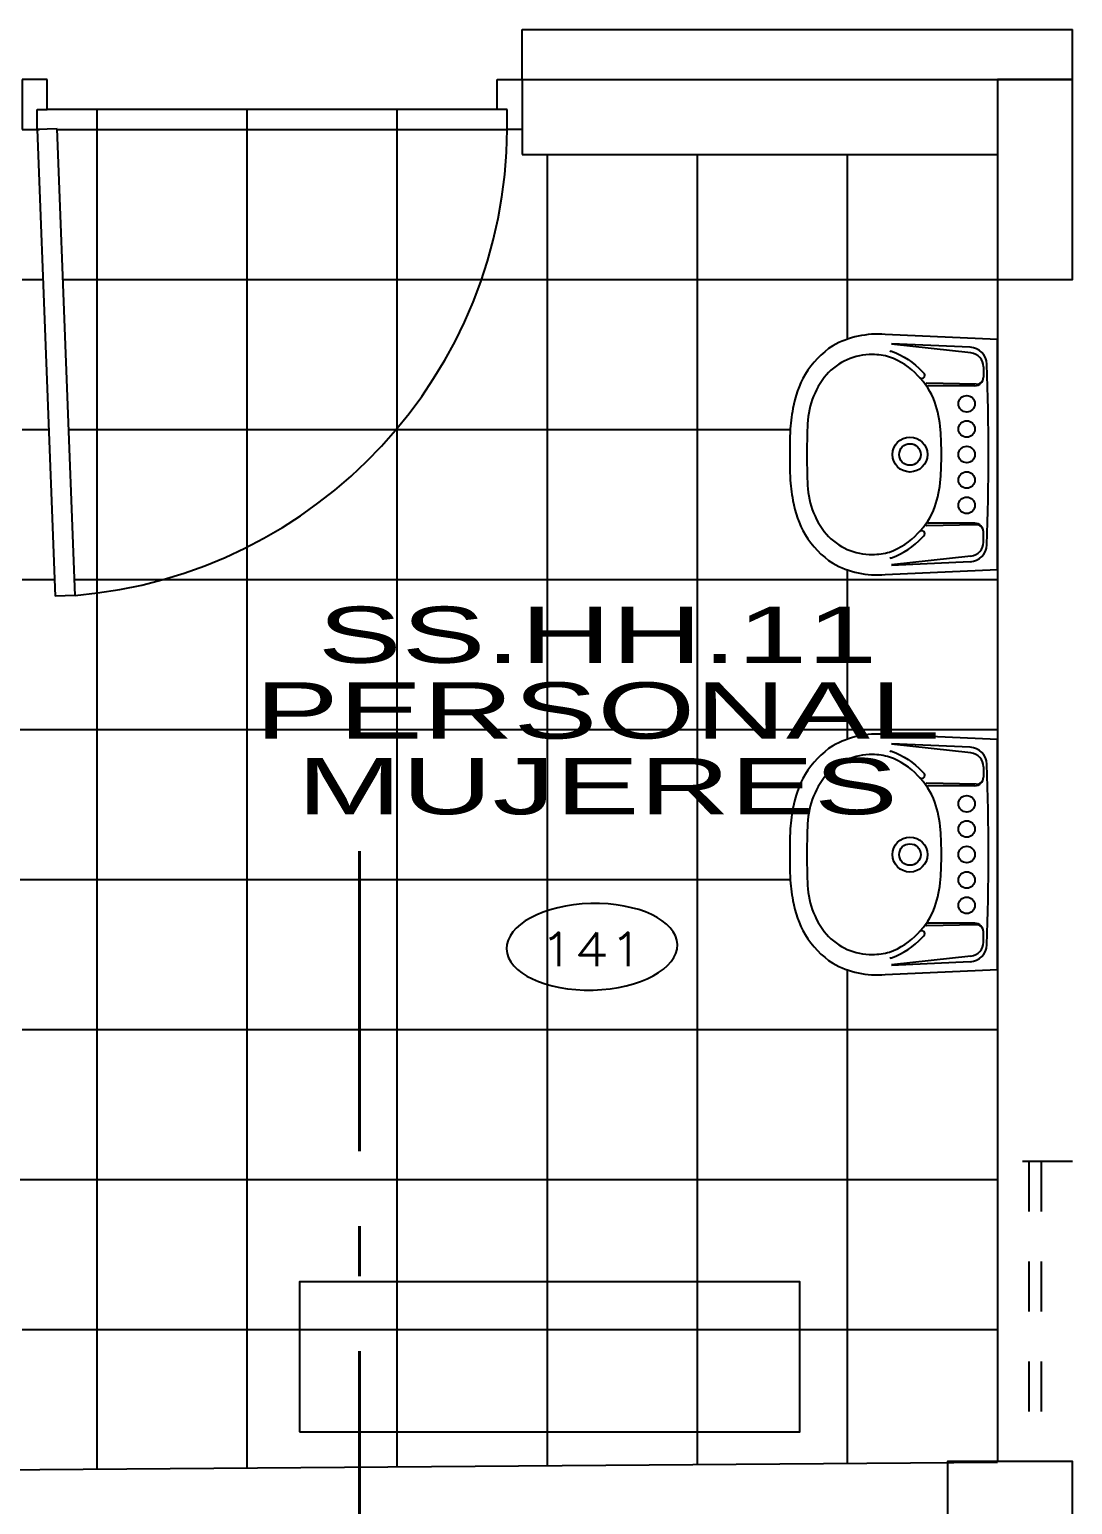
# Model space of a CAD drawing. Header units: millimetres. Extents: x 791 to 2661, y 209 to 602.
# Drawn here: x 1174.796 to 1176.881, y 473.229 to 476.179 of the extents above; entities that cross this region are included whole.
import ezdxf
from ezdxf.enums import TextEntityAlignment as Align

# ---------------------------------------------------------------- set-up
doc = ezdxf.new("R2010")
doc.units = ezdxf.units.MM
doc.header["$LTSCALE"] = 0.1
for name, pattern in [('ACAD_ISO10W100', [18, 12, -3, 0, -3]), ('DASHDOT', [1, 0.5, -0.25, 0, -0.25]), ('DASHED2', [9.524999999999995, 6.349999999999998, -3.174999999999998])]:
    doc.linetypes.add(name, pattern=pattern)
for name, color, linetype in [('06', 1, 'Continuous'), ('1TEXTO-05', 5, 'Continuous'), ('COLUMNAS', 1, 'Continuous'), ('Equipamiento', 1, 'Continuous'), ('N-AMB', 2, 'Continuous'), ('Pisos', 253, 'Continuous'), ('Puertas', 1, 'Continuous'), ('Sanitarios', 1, 'Continuous'), ('Ventana alta', 1, 'DASHED2')]:
    doc.layers.add(name, color=color, linetype=linetype)
doc.layers.add('EJES', color=1, linetype='DASHDOT', lineweight=40)
doc.styles.add('0', font='romans.SHX', dxfattribs={"width": 1.5})
doc.styles.add('ROMANS', font='', dxfattribs={"oblique": 1, "height": 0.075})
doc.styles.get('ROMANS').set_extended_font_data('Arial')
pattern_1 = [(360, (1176.731365747716, 473.2791270465461), (7.347820126896655e-17, 0.3), []), (90, (1176.731365747716, 473.2791270465461), (-0.3, 9.18472965763022e-17), [])]

# ---------------------------------------------------------------- blocks, each defined once
blk = doc.blocks.new('A$C75F00277')
at = {"layer": 'Puertas'}
for p, q in [((0, 0.9500000000000453), (0, 1)), ((0, 1), (0.1000000000000796, 1.000000000000113)), ((0.1000000000000227, 1), (0.1000000000000227, 0.9700000000000272)), ((0.0600000000000591, 0.9500000000000453), (0, 0.9500000000000453)), ((0.0600000000000591, 0.9700000000000272), (0.0600000000000591, 0.9500000000000453)), ((0.1000000000000227, 0.9700000000000272), (0.0600000000000591, 0.9700000000000272)), ((1.031722572803573, 0.10595298118551), (0.0984589150759802, 0.0699703021912228)), ((1.031722572803631, 0.10595298118551), (1.033263657727671, 0.0659826789943736)), ((0.0984589150759802, 0.0699703021912228), (0.1000000000000227, 0.0299999999999727)), ((0.1000000000000227, 0.0299999999999727), (1.033263657727671, 0.0659826789943736)), ((0, 0.0499999999999545), (0, 0)), ((0.0600000000000591, 0.0499999999999545), (0, 0.0499999999999545)), ((0.0600000000000591, 0.0299999999999727), (0.0600000000000591, 0.0499999999999545)), ((0.1000000000000227, 0.0299999999999727), (0.0600000000000591, 0.0299999999999727)), ((0.1000000000000227, 0), (0.1000000000000227, 0.0299999999999727)), ((0, 0), (0.1000000000000796, 0))]:
    blk.add_line(p, q, dxfattribs=at)
blk.add_arc((0.09234506888956565, 0.02737262432393242), 0.9426584574193918, 4.781746285928578, 89.53472006512904, dxfattribs=at)
blk = doc.blocks.new('A$C4FD81D01')
for p, q in [((-0.2300000000001887, 0), (-0.2402077449691546, -0.2243382751554464)), ((0.2300000000001887, 0), (-0.2300000000001887, 0)), ((0.2402077449685862, -0.2243382751554464), (0.2300000000001887, 0)), ((-0.1753473584981862, -0.02800000000036107), (-0.1544431973492806, -0.02800000000036107)), ((0.1753473584981862, -0.02800000000036107), (0.1544431973488258, -0.02800000000036107)), ((-0.2144636955495685, -0.0545545824841156), (-0.221621862652853, -0.2118714890222009)), ((-0.2031776685997215, -0.0529220396930441), (-0.2207675167126695, -0.211965977473028)), ((-0.1404459557670066, -0.04227789942649451), (-0.1424193583408737, -0.1416742634696675)), ((-0.1374999999997613, -0.04500000000007276), (-0.1374999999997613, -0.1383373071225833)), ((0.1374999999998749, -0.04500000000007276), (0.1374999999998749, -0.1383373071225833)), ((0.1404459557666655, -0.04227789942649451), (0.1424193583409874, -0.1416742634696675)), ((0.2031776685996078, -0.0529220396930441), (0.2207675167122147, -0.211965977473028)), ((0.2144636955488863, -0.0545545824841156), (0.2216218626522846, -0.2118714890222009))]:
    blk.add_line(p, q)
blk.add_lwpolyline([(-0.0495929207824588, -0.1137445699861246, 0.0626771262620388), (-0.1047743803789558, -0.1251347557716826, 0.1106392210721722), (-0.1576166234888774, -0.1590000000003329, 0.1209761765391472), (-0.1949919350967662, -0.2156176608220903, 0.0611983171989923), (-0.1999999999997613, -0.2500000000001137, 0.2170695361585024), (-0.1593486742967229, -0.3420000000002119, 0.1749831434235901), (-0.05453060282746947, -0.3798414628189448, 0.0106179273010317), (-1.70530256582424e-13, -0.380999597340292, 0.0106179273010317), (0.05453060282735578, -0.3798414628189448, 0.1749831434235904), (0.1593486742959271, -0.3420000000002119, 0.2170695361585026), (0.1999999999998749, -0.2500000000001137, 0.0611983171989925), (0.1949919350963114, -0.2156176608220903, 0.1209761765391472), (0.15761662348865, -0.1590000000003329, 0.1106392210721722), (0.1047743803788421, -0.1251347557716826, 0.0626771262620387), (0.04959292078189037, -0.1137445699861246, 0.0175834632803076), (-1.70530256582424e-13, -0.1119999999998527, 0.0175834632803075)], format="xyb", close=True)
for points in [[(-0.207240198694592, -0.2150000000000318, -0.0050002953976341), (-0.2064464632018712, -0.2120142305230956, -0.1212924416568265), (-0.165958596737994, -0.1503701029946569, -0.0079767559041297), (-0.1624048846990149, -0.1469056948537855)], [(0.2072401986941372, -0.2150000000000318, 0.0050002953976341), (0.2064464632014165, -0.2120142305230956, 0.1212924416568265), (0.1659585967381076, -0.1503701029946569, 0.0079767559041297), (0.1624048846986739, -0.1469056948537855)]]:
    blk.add_lwpolyline(points, format="xyb")
for centre, radius in [((-0.1015000000001578, -0.06150000000047839), 0.0165), ((-0.05100000000010141, -0.06150000000047839), 0.0165), ((-1.70530256582424e-13, -0.06150000000047839), 0.0165), ((0.05100000000010141, -0.06150000000047839), 0.0165), ((0.1014999999998167, -0.06150000000047839), 0.0165), ((-1.70530256582424e-13, -0.1750000000001819), 0.035), ((-1.70530256582424e-13, -0.1750000000001819), 0.0215)]:
    blk.add_circle(centre, radius)
for centre, radius, start, end in [((-0.1794998712695701, -0.0561454915749664), 0.035, 92.00785600909398, 177.3947487349385), ((-0.1753473584981862, -0.05600000000004002), 0.028, 90, 173.688883674207), ((-1.70530256582424e-13, -5.17622114626397), 5.158221146263817, 87.99214399090602, 92.00785600909398), ((-0.1545000000002688, -0.04500000000007276), 0.017, 0, 90), ((-0.1544431973492806, -0.04200000000003001), 0.014, 358.8626064224941, 90), ((0.1544999999994729, -0.04500000000007276), 0.017, 90, 180), ((0.1544431973488258, -0.04200000000003001), 0.014, 90, 181.1373935775059), ((0.1753473584981862, -0.05600000000004002), 0.028, 6.311116325793003, 90), ((0.1794998712695701, -0.0561454915749664), 0.035, 2.605251265055034, 87.99214399090602), ((-0.1582856390136271, -0.1512682416998814), 0.0059999999999999, 313.3569147688571, 133.3569147688571), ((-0.1404197524008737, -0.1417139633877014), 0.002, 178.8626064225006, 305.6381447721888), ((-0.1355000000002633, -0.1383373071225833), 0.002, 180, 303.2891183076831), ((0.1047743803788421, -0.1251347557716826), 9e-16, 142.3285994690733, 0), ((0.1354999999999222, -0.1383373071225833), 0.002, 236.7108816923169, 0), ((0.1404197524001916, -0.1417139633877014), 0.002, 234.361855227806, 1.137393577499413), ((0.1582856390136271, -0.1512682416998814), 0.0059999999999999, 46.64308523114286, 226.6430852311428), ((-0.05551790152918556, -0.2392741886910699), 0.1852927947413342, 175.3765376977441, 209.0253682209753), ((0.05551790152873082, -0.2392741886910699), 0.1852927947413339, 330.9746317790247, 4.623462302255851), ((-0.06777949336350275, -0.2307364574262465), 0.1792164429066394, 213.3180903073894, 238.992352409227), ((0.06777949336293432, -0.2307364574262465), 0.1792164429066382, 301.0076475907729, 326.6819096926106), ((-0.05952414141091822, -0.2119215303662259), 0.1996126090709239, 239.7435172576705, 260.7093951038716), ((-0.02083441981318401, -0.02641315421396939), 0.3890208062119153, 259.4966792601962, 266.3448530839581), ((0.02083441981272927, -0.02641315421396939), 0.3890208062118944, 273.6551469160352, 280.5033207397974), ((0.05952414141069085, -0.2119215303662259), 0.1996126090709369, 279.2906048961353, 300.2564827423369), ((-1.70530256582424e-13, 2.502145495023001), 2.917145092363365, 269.1036459205263, 270.8963540794672)]:
    blk.add_arc(centre, radius, start, end)

msp = doc.modelspace()

# ---------------------------------------------------------------- hatches: boundary and pattern name
at = {"layer": 'Pisos'}
h = msp.add_hatch(dxfattribs=at)
h.set_pattern_fill('_USER', color=256, scale=0.3, angle=-1.272221872585407e-14, style=0, double=1, pattern_type=0)
h.set_pattern_definition(pattern_1)
h.paths.add_polyline_path([(1175.751365747712, 475.9791270465491), (1175.751365747712, 476.019127046545), (1175.731365747713, 476.019127046545), (1174.831365747712, 476.019127046545), (1174.811365747712, 476.019127046545), (1174.811365747712, 475.979127046545), (1174.851336049904, 475.980668131469), (1174.887318728898, 475.0474044737414, 0.3876383955900278)])
h = msp.add_hatch(dxfattribs=at)
h.set_pattern_fill('_USER', color=256, scale=0.3, angle=-1.272221872585407e-14, style=0, double=1, pattern_type=0)
h.set_pattern_definition(pattern_1)
edge = h.paths.add_edge_path()
edge.add_line((1174.781365747712, 473.2990389402034), (1176.731365747716, 473.3140203278808))
edge.add_line((1176.731365747716, 473.3140203278811), (1176.731365747716, 474.2991270465452))
edge.add_line((1176.731365747716, 474.299127046545), (1176.50702747256, 474.2889193015767))
edge.add_arc((1176.492091559025, 474.4736091450166), 0.1852927947411732, 240.974631780505, 274.62346230242207, ccw=False)
edge.add_arc((1176.500629290289, 474.4613475531821), 0.1792164429064517, 211.0076475962261, 236.6819096940767, ccw=False)
edge.add_arc((1176.51944421735, 474.4696029051345), 0.1996126090710313, 189.2906048997064, 210.2564827470588, ccw=False)
edge.add_arc((1176.704952593502, 474.5082926267332), 0.3890208062120014, 183.6551469167569, 190.5033207418239, ccw=False)
edge.add_arc((1179.233511242739, 474.5291270465427), 2.91714509236324, 179.1036459204301, 180.8963540795675, ccw=False)
edge.add_arc((1176.704952593502, 474.549961466359), 0.3890208062118913, 169.496679257595, 176.3448530831418, ccw=False)
edge.add_arc((1176.519444217349, 474.588651187956), 0.1996126090707606, 149.7435172482129, 170.7093950985932, ccw=False)
edge.add_arc((1176.500629290289, 474.596906539909), 0.1792164429064515, 123.31809030644749, 148.9923523987997, ccw=False)
edge.add_arc((1176.492091559025, 474.5846449480744), 0.1852927947411734, 85.37653769758077, 119.0253682199662, ccw=False)
edge.add_line((1176.50702747256, 474.7693347915144), (1176.731365747716, 474.7591270465452))
edge.add_line((1176.731365747716, 474.7591270465452), (1176.731365747716, 475.0991270465449))
edge.add_line((1176.731365747716, 475.0991270465447), (1176.507027472561, 475.0889193015764))
edge.add_arc((1176.492091559024, 475.2736091450165), 0.1852927947411732, 240.9746317801908, 274.6234623024542, ccw=False)
edge.add_arc((1176.500629290289, 475.2613475531821), 0.1792164429064517, 211.007647596276, 236.6819096937339, ccw=False)
edge.add_arc((1176.51944421735, 475.2696029051342), 0.1996126090710314, 189.2906048997064, 210.2564827470588, ccw=False)
edge.add_arc((1176.704952593502, 475.308292626733), 0.3890208062120015, 183.6551469167569, 190.5033207418239, ccw=False)
edge.add_arc((1179.233511242739, 475.3291270465427), 2.917145092363242, 179.1036459204301, 180.8963540795697, ccw=False)
edge.add_arc((1176.704952593502, 475.3499614663592), 0.3890208062118913, 169.4966792577821, 176.3448530831919, ccw=False)
edge.add_arc((1176.519444217349, 475.3886511879555), 0.1996126090707606, 149.7435172464724, 170.7093950987595, ccw=False)
edge.add_arc((1176.500629290289, 475.3969065399085), 0.1792164429064516, 123.3180903068207, 148.9923523969111, ccw=False)
edge.add_arc((1176.492091559025, 475.3846449480743), 0.1852927947411733, 85.37653769768309, 119.0253682204715, ccw=False)
edge.add_line((1176.50702747256, 475.5693347915142), (1176.731365747716, 475.5591270465452))
edge.add_line((1176.731365747716, 475.5591270465452), (1176.731365747716, 475.9291270465451))
edge.add_line((1176.731365747716, 475.9291270465451), (1175.781365747716, 475.9291270465449))
edge.add_line((1175.781365747716, 475.9291270465449), (1175.781365747716, 475.979127046545))
edge.add_line((1175.781365747716, 475.9791270465448), (1175.751365747712, 475.979127046545))
edge.add_arc((1174.808738372036, 475.9867819776553), 0.9426584574193884, 274.7817462861794, 359.53472006513715, ccw=False)
edge.add_line((1174.887318728902, 475.0474044737416), (1174.847348426707, 475.0458633888175))
edge.add_line((1174.847348426707, 475.0458633888175), (1174.811365747712, 475.979127046545))
edge.add_line((1174.811365747712, 475.979127046545), (1174.781365747712, 475.979127046545))
edge.add_line((1174.781365747712, 475.979127046545), (1174.781365747712, 474.848824016243))
edge.add_line((1174.781365747712, 474.848824016243), (1174.766214232561, 474.848824016243))
edge.add_line((1174.766214232561, 474.848824016243), (1174.766214232561, 474.8543453237412))
edge.add_line((1174.766214232561, 474.8543453237412), (1174.75712332347, 474.8543453237412))
edge.add_arc((1174.753039430321, 474.3043604859349), 0.5500000000000259, 89.57456001529043, 179.6297167386543)
edge.add_line((1174.203050915932, 474.3079149253338), (1174.753039430322, 474.3079149253338))
edge.add_line((1174.753039430322, 474.3079149253338), (1174.753039430322, 474.2942785616974))
edge.add_line((1174.753039430321, 474.2942785616974), (1174.766214232561, 474.2942785616974))
edge.add_line((1174.766214232561, 474.2942785616976), (1174.766214232561, 474.3094300768489))
edge.add_line((1174.766214232561, 474.3094300768489), (1174.781365747712, 474.3094300768489))
edge.add_line((1174.781365747712, 474.3094300768489), (1174.781365747712, 474.1488240162432))
edge.add_line((1174.781365747712, 474.1488240162432), (1174.766214232561, 474.1488240162432))
edge.add_line((1174.766214232561, 474.148824016243), (1174.766214232561, 474.1639755313945))
edge.add_line((1174.766214232561, 474.1639755313945), (1174.753039430322, 474.1639755313945))
edge.add_line((1174.753039430322, 474.1639755313945), (1174.753039430322, 474.1503391677581))
edge.add_line((1174.753039430322, 474.1503391677581), (1174.203050915932, 474.1503391677581))
edge.add_arc((1174.753039430321, 474.1538936071572), 0.5500000000000261, 180.3702832613457, 270.4254399844964)
edge.add_line((1174.757123323468, 473.6039087693509), (1174.766214232561, 473.6039087693509))
edge.add_line((1174.766214232561, 473.6039087693509), (1174.766214232561, 473.6094300768491))
edge.add_line((1174.766214232561, 473.6094300768491), (1174.781365747712, 473.6094300768491))
edge.add_line((1174.781365747712, 473.6094300768491), (1174.781365747712, 473.2990389402037))

# ---------------------------------------------------------------- linework, layer by layer
at = {"layer": '06'}
for p, q in [((1175.781365747716, 476.0791270465452), (1176.881365747716, 476.0791270465452)), ((1175.781365747716, 476.0791270465452), (1175.781365747716, 475.9291270465449)), ((1175.781365747716, 475.9291270465449), (1176.731365747716, 475.9291270465451)), ((1176.731365747716, 475.9291270465451), (1176.731365747716, 473.3140203278811)), ((1173.181365747712, 473.2867465195452), (1176.731365747716, 473.3140203278811))]:
    msp.add_line(p, q, dxfattribs=at)
at = {"layer": 'COLUMNAS', "ltscale": 0.15}
for points in [[(1176.731365747714, 475.6791270465451), (1176.881365747714, 475.6791270465451), (1176.881365747714, 476.0791270465452), (1176.731365747714, 476.079127046545)], [(1176.631365747717, 473.0651727423176), (1176.881365747717, 473.0651727423176), (1176.881365747717, 473.3151727423176), (1176.631365747717, 473.3151727423176)]]:
    msp.add_lwpolyline(points, close=True, dxfattribs=at)
at = {"layer": 'EJES', "linetype": 'ACAD_ISO10W100', "ltscale": 0.5}
msp.add_line((1175.456365747716, 474.5360946394269), (1175.456365747716, 470.5370995269204), dxfattribs=at)
at = {"layer": 'Equipamiento', "lineweight": -2}
msp.add_lwpolyline([(1175.336208155879, 473.3745612906571), (1176.336208155879, 473.3745612906571), (1176.336208155879, 473.674561290657), (1175.336208155879, 473.674561290657)], close=True, dxfattribs=at)
at = {"layer": 'N-AMB', "ltscale": 0.5, "extrusion": (0, 0, -1)}
msp.add_ellipse((1175.920717981738, 474.3446458905205), major_axis=(-0.1707203884772539, -0.00443084874981337), ratio=0.5069871829363081, dxfattribs=at)
at = {"layer": 'Pisos'}
for p, q in [((1175.781365747712, 476.1791270465451), (1176.881365747712, 476.1791270465451)), ((1175.781365747712, 476.079127046545), (1175.781365747712, 476.1791270465451)), ((1176.881365747712, 476.0791270465452), (1176.881365747712, 476.1791270465451)), ((1175.731365747713, 476.019127046545), (1174.831365747712, 476.019127046545))]:
    msp.add_line(p, q, dxfattribs=at)
at = {"layer": 'Ventana alta', "linetype": 'DASHED2', "ltscale": 0.15}
for p, q in [((1176.881365747738, 473.915172742318), (1176.731365747723, 473.915172742323)), ((1176.881365747738, 473.915172742318), (1176.731365747723, 473.915172742323)), ((1176.881365746131, 473.915172742318), (1176.731365746116, 473.915172742323)), ((1176.793865747711, 473.9151727423209), (1176.793865747707, 473.3151727423192)), ((1176.818865747711, 473.91517274232), (1176.818865747706, 473.315172742319)), ((1176.881365747719, 473.3151727423178), (1176.731365747703, 473.3151727423231))]:
    msp.add_line(p, q, dxfattribs=at)

# ---------------------------------------------------------------- block references
at = {"layer": 'Puertas', "rotation": 270}
msp.add_blockref('A$C75F00277', (1174.781365747712, 476.079127046545), dxfattribs=at)
at = {"layer": 'Sanitarios', "rotation": 270}
for p in [(1176.731365747716, 475.329127046545), (1176.731365747716, 474.5291270465452)]:
    msp.add_blockref('A$C4FD81D01', p, dxfattribs=at)

# ---------------------------------------------------------------- texts
at = {"layer": '1TEXTO-05', "style": 'ROMANS', "width": 1.6}
for s, p in [('SS.HH.11', (1175.9315633538, 474.9124467987845)), ('PERSONAL', (1175.9315633538, 474.7609959715835)), ('MUJERES', (1175.9315633538, 474.6095447458206))]:
    msp.add_text(s, height=0.1125, dxfattribs=at).set_placement(p, align=Align.CENTER)
at = {"layer": 'N-AMB', "color": 3, "ltscale": 0.5, "style": '0', "width": 1.199999999999999}
msp.add_text('141', height=0.0674325, dxfattribs=at).set_placement((1175.920085831351, 474.3392940946583), align=Align.MIDDLE)

doc.saveas('drawing.dxf')
